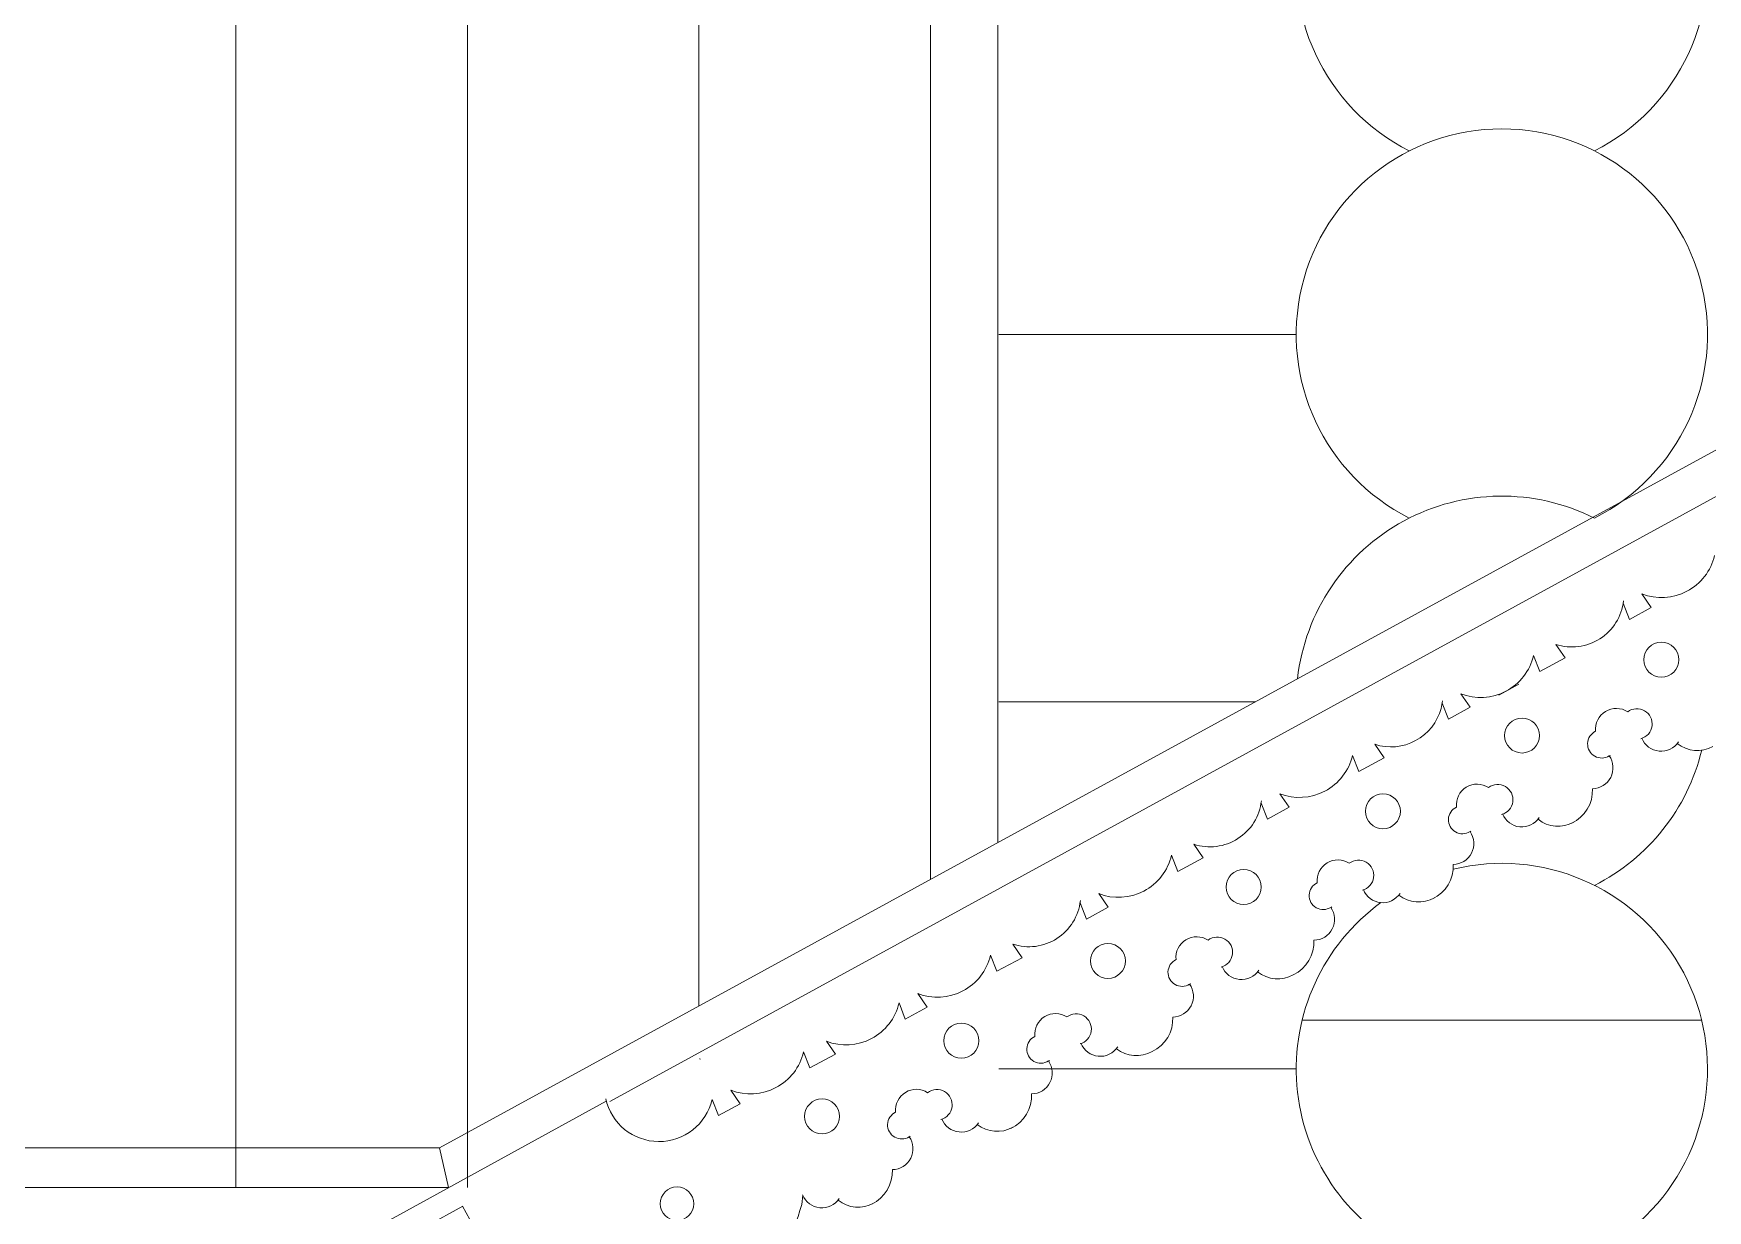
# Model space of a CAD drawing. Header units: millimetres. Extents: x 2399 to 111977, y 1313 to 59551.
# Drawn here: x 69147 to 70978, y 36641 to 37929 of the extents above; entities that cross this region are included whole.
import ezdxf

# ---------------------------------------------------------------- set-up
doc = ezdxf.new("R2010")
doc.units = ezdxf.units.MM
doc.layers.add('hatch1', color=7, linetype='Continuous', lineweight=20, true_color=0x6a6a6a)
doc.layers.add('main line', color=7, linetype='Continuous', lineweight=13)

msp = doc.modelspace()

# ---------------------------------------------------------------- linework, layer by layer
at = {"layer": 'hatch1', "color": 251, "linetype": 'Continuous', "lineweight": 20, "true_color": 0x6a6a6a}
for p, q in [((69296.3216, 36499.0772), (69773.4156, 36761.0339)), ((69437.4525, 36547.9584), (69616.5429, 36646.0876)), ((69616.2002, 36645.8998), (69714.2031, 36467.0399))]:
    msp.add_line(p, q, dxfattribs=at)
at = {"layer": 'main line', "color": 7, "linetype": 'Continuous', "lineweight": 13}
for p, q in [((70201.6885, 37043.7634), (70201.6885, 39207.3082)), ((69591.0952, 36709.8313), (71881.7204, 37962.6817)), ((69368.1233, 37939.7969), (69368.1233, 36666.3339)), ((69621.4159, 37939.7969), (69621.4159, 36666.3339)), ((69874.7085, 37939.7969), (69874.7085, 36864.9388)), ((70128.0011, 37939.7969), (70128.0011, 37003.4639)), ((69777.2848, 36760.473), (71894.8577, 37918.7523)), ((70528.285, 37599.886), (70202.7583, 37599.886)), ((70916.77, 37301.2344), (70906.318, 37316.0367)), ((70885.9406, 37305.7995), (70892.7981, 37288.1654)), ((70892.7981, 37288.1654), (70916.77, 37301.2344)), ((70822.6941, 37245.9461), (70812.2421, 37260.7485)), ((70787.9859, 37248.6514), (70794.8434, 37231.0173)), ((70794.8434, 37231.0173), (70822.6941, 37245.9461)), ((70718.7166, 37191.8952), (70708.2647, 37206.6975)), ((70771.8307, 37217.2999), (70749.7834, 37205.1944)), ((70483.6849, 37198.0305), (70202.7583, 37198.0305)), ((70687.8872, 37196.4603), (70694.7447, 37178.8262)), ((70694.7447, 37178.8262), (70718.7166, 37191.8952)), ((70624.6407, 37136.6069), (70614.1888, 37151.4093)), ((70589.9325, 37139.3122), (70596.79, 37121.6781)), ((70596.79, 37121.6781), (70624.6407, 37136.6069)), ((70520.6632, 37082.556), (70510.2113, 37097.3583)), ((70489.8339, 37087.1211), (70496.6913, 37069.487)), ((70496.6913, 37069.487), (70520.6632, 37082.556)), ((70426.5873, 37027.2677), (70416.1354, 37042.0701)), ((70391.8791, 37029.9731), (70398.7366, 37012.3389)), ((70398.7366, 37012.3389), (70426.5873, 37027.2677)), ((70322.6098, 36973.2168), (70312.1579, 36988.0191)), ((70291.7805, 36977.7819), (70298.638, 36960.1478)), ((70298.638, 36960.1478), (70322.6098, 36973.2168)), ((70228.5339, 36917.9285), (70218.082, 36932.7309)), ((70193.8258, 36920.6339), (70200.6833, 36902.9997)), ((70200.6833, 36902.9997), (70228.5339, 36917.9285)), ((70124.5565, 36863.8776), (70114.1045, 36878.68)), ((70093.7271, 36868.4427), (70100.5846, 36850.8086)), ((70100.5846, 36850.8086), (70124.5565, 36863.8776)), ((70534.7187, 36849.5956), (70971.8513, 36849.5956)), ((70024.0477, 36812.2011), (70014.2196, 36826.4064)), ((69989.3395, 36814.9064), (69996.197, 36797.2722)), ((69996.197, 36797.2722), (70024.0477, 36812.2011)), ((70528.285, 36796.1749), (70202.7583, 36796.1749)), ((69296.3216, 36499.0772), (69773.4156, 36761.0339)), ((69889.2409, 36762.7153), (69896.0984, 36745.0811)), ((69920.0703, 36758.1501), (69909.6183, 36772.9525)), ((69896.0984, 36745.0811), (69920.0703, 36758.1501)), ((69591.0952, 36709.8313), (65062.1493, 36709.8313)), ((69591.0952, 36709.8313), (69600.9413, 36666.3339)), ((69600.9413, 36666.3339), (65062.1493, 36666.3339)), ((69987.2351, 36647.8094), (69988.442, 36658.0775))]:
    msp.add_line(p, q, dxfattribs=at)
at = {"layer": 'main line', "color": 7, "linetype": 'Continuous', "lineweight": 13, "flags": 128}
for points in [[(70905.2876, 37157.5856, 1.219803903), (70890.9215, 37186.9755, 0.63216014), (70855.896, 37165.6388, 1.067465283), (70870.7695, 37138.8, -0.60309642), (70852.3226, 37102.8414)], [(70905.2876, 37157.5856, 1.219803903), (70890.9215, 37186.9755, 0.63216014), (70855.896, 37165.6388, 1.067465283), (70870.7695, 37138.8, -0.60309642), (70852.3226, 37102.8414)], [(70905.2876, 37157.5856, 1.219803903), (70890.9215, 37186.9755, 0.63216014), (70855.896, 37165.6388, 1.067465283), (70870.7695, 37138.8, -0.60309642), (70852.3226, 37102.8414)], [(70905.2876, 37157.5856, 1.219803903), (70890.9215, 37186.9755, 0.63216014), (70855.896, 37165.6388, 1.067465283), (70870.7695, 37138.8, -0.60309642), (70852.3226, 37102.8414)], [(70905.2876, 37157.5856, 1.219803903), (70890.9215, 37186.9755, 0.63216014), (70855.896, 37165.6388, 1.067465283), (70870.7695, 37138.8, -0.60309642), (70852.3226, 37102.8414)], [(70905.2876, 37157.5856, 1.219803903), (70890.9215, 37186.9755, 0.63216014), (70855.896, 37165.6388, 1.067465283), (70870.7695, 37138.8, -0.60309642), (70852.3226, 37102.8414)], [(70906.3396, 37158.1581, 0.60309642), (70946.552, 37154.1233)], [(70906.3396, 37158.1581, 0.60309642), (70946.552, 37154.1233)], [(70906.3396, 37158.1581, 0.60309642), (70946.552, 37154.1233)], [(70906.3396, 37158.1581, 0.60309642), (70946.552, 37154.1233)], [(70906.3396, 37158.1581, 0.60309642), (70946.552, 37154.1233)], [(70906.3396, 37158.1581, 0.60309642), (70946.552, 37154.1233)], [(70945.1656, 37152.2474, 0.304535594), (70984.1619, 37149.1534)], [(70945.1656, 37152.2474, 0.304535594), (70984.1619, 37149.1534)], [(70945.1656, 37152.2474, 0.304535594), (70984.1619, 37149.1534)], [(70945.1656, 37152.2474, 0.304535594), (70984.1619, 37149.1534)], [(70945.1656, 37152.2474, 0.304535594), (70984.1619, 37149.1534)], [(70945.1656, 37152.2474, 0.304535594), (70984.1619, 37149.1534)], [(70871.8215, 37139.3726, -0.017938026), (70870.9092, 37138.5984)], [(70871.8215, 37139.3726, -0.017938026), (70870.9092, 37138.5984)], [(70871.8215, 37139.3726, -0.017938026), (70870.9092, 37138.5984)], [(70871.8215, 37139.3726, -0.017938026), (70870.9092, 37138.5984)], [(70871.8215, 37139.3726, -0.017938026), (70870.9092, 37138.5984)], [(70871.8215, 37139.3726, -0.017938026), (70870.9092, 37138.5984)], [(70752.9713, 37074.6915, 1.219803903), (70738.6051, 37104.0814, 0.63216014), (70703.5796, 37082.7447, 1.067465283), (70718.4531, 37055.906, -0.60309642), (70700.0062, 37019.9473)], [(70752.9713, 37074.6915, 1.219803903), (70738.6051, 37104.0814, 0.63216014), (70703.5796, 37082.7447, 1.067465283), (70718.4531, 37055.906, -0.60309642), (70700.0062, 37019.9473)], [(70752.9713, 37074.6915, 1.219803903), (70738.6051, 37104.0814, 0.63216014), (70703.5796, 37082.7447, 1.067465283), (70718.4531, 37055.906, -0.60309642), (70700.0062, 37019.9473)], [(70752.9713, 37074.6915, 1.219803903), (70738.6051, 37104.0814, 0.63216014), (70703.5796, 37082.7447, 1.067465283), (70718.4531, 37055.906, -0.60309642), (70700.0062, 37019.9473)], [(70752.9713, 37074.6915, 1.219803903), (70738.6051, 37104.0814, 0.63216014), (70703.5796, 37082.7447, 1.067465283), (70718.4531, 37055.906, -0.60309642), (70700.0062, 37019.9473)], [(70752.9713, 37074.6915, 1.219803903), (70738.6051, 37104.0814, 0.63216014), (70703.5796, 37082.7447, 1.067465283), (70718.4531, 37055.906, -0.60309642), (70700.0062, 37019.9473)], [(70829.6894, 37065.0859, 0.304535594), (70852.3226, 37102.8414)], [(70829.6894, 37065.0859, 0.304535594), (70852.3226, 37102.8414)], [(70829.6894, 37065.0859, 0.304535594), (70852.3226, 37102.8414)], [(70829.6894, 37065.0859, 0.304535594), (70852.3226, 37102.8414)], [(70829.6894, 37065.0859, 0.304535594), (70852.3226, 37102.8414)], [(70829.6894, 37065.0859, 0.304535594), (70852.3226, 37102.8414)], [(70754.0233, 37075.264, 0.60309642), (70794.2356, 37071.2292)], [(70754.0233, 37075.264, 0.60309642), (70794.2356, 37071.2292)], [(70754.0233, 37075.264, 0.60309642), (70794.2356, 37071.2292)], [(70754.0233, 37075.264, 0.60309642), (70794.2356, 37071.2292)], [(70754.0233, 37075.264, 0.60309642), (70794.2356, 37071.2292)], [(70754.0233, 37075.264, 0.60309642), (70794.2356, 37071.2292)], [(70719.5051, 37056.4785, -0.017938026), (70718.5929, 37055.7044)], [(70719.5051, 37056.4785, -0.017938026), (70718.5929, 37055.7044)], [(70719.5051, 37056.4785, -0.017938026), (70718.5929, 37055.7044)], [(70719.5051, 37056.4785, -0.017938026), (70718.5929, 37055.7044)], [(70719.5051, 37056.4785, -0.017938026), (70718.5929, 37055.7044)], [(70719.5051, 37056.4785, -0.017938026), (70718.5929, 37055.7044)], [(70792.8492, 37069.3534, 0.304535594), (70831.8455, 37066.2593)], [(70792.8492, 37069.3534, 0.304535594), (70831.8455, 37066.2593)], [(70792.8492, 37069.3534, 0.304535594), (70831.8455, 37066.2593)], [(70792.8492, 37069.3534, 0.304535594), (70831.8455, 37066.2593)], [(70792.8492, 37069.3534, 0.304535594), (70831.8455, 37066.2593)], [(70792.8492, 37069.3534, 0.304535594), (70831.8455, 37066.2593)], [(70600.6549, 36991.7974, 1.219803903), (70586.2888, 37021.1874, 0.63216014), (70551.2632, 36999.8506, 1.067465283), (70566.1368, 36973.0119, -0.60309642), (70547.6898, 36937.0533)], [(70600.6549, 36991.7974, 1.219803903), (70586.2888, 37021.1874, 0.63216014), (70551.2632, 36999.8506, 1.067465283), (70566.1368, 36973.0119, -0.60309642), (70547.6898, 36937.0533)], [(70600.6549, 36991.7974, 1.219803903), (70586.2888, 37021.1874, 0.63216014), (70551.2632, 36999.8506, 1.067465283), (70566.1368, 36973.0119, -0.60309642), (70547.6898, 36937.0533)], [(70600.6549, 36991.7974, 1.219803903), (70586.2888, 37021.1874, 0.63216014), (70551.2632, 36999.8506, 1.067465283), (70566.1368, 36973.0119, -0.60309642), (70547.6898, 36937.0533)], [(70600.6549, 36991.7974, 1.219803903), (70586.2888, 37021.1874, 0.63216014), (70551.2632, 36999.8506, 1.067465283), (70566.1368, 36973.0119, -0.60309642), (70547.6898, 36937.0533)], [(70600.6549, 36991.7974, 1.219803903), (70586.2888, 37021.1874, 0.63216014), (70551.2632, 36999.8506, 1.067465283), (70566.1368, 36973.0119, -0.60309642), (70547.6898, 36937.0533)], [(70677.373, 36982.1918, 0.304535594), (70700.0062, 37019.9473)], [(70677.373, 36982.1918, 0.304535594), (70700.0062, 37019.9473)], [(70677.373, 36982.1918, 0.304535594), (70700.0062, 37019.9473)], [(70677.373, 36982.1918, 0.304535594), (70700.0062, 37019.9473)], [(70677.373, 36982.1918, 0.304535594), (70700.0062, 37019.9473)], [(70677.373, 36982.1918, 0.304535594), (70700.0062, 37019.9473)], [(70601.7069, 36992.37, 0.60309642), (70641.9192, 36988.3351)], [(70601.7069, 36992.37, 0.60309642), (70641.9192, 36988.3351)], [(70601.7069, 36992.37, 0.60309642), (70641.9192, 36988.3351)], [(70601.7069, 36992.37, 0.60309642), (70641.9192, 36988.3351)], [(70601.7069, 36992.37, 0.60309642), (70641.9192, 36988.3351)], [(70601.7069, 36992.37, 0.60309642), (70641.9192, 36988.3351)], [(70640.5328, 36986.4593, 0.304535594), (70679.5291, 36983.3652)], [(70640.5328, 36986.4593, 0.304535594), (70679.5291, 36983.3652)], [(70640.5328, 36986.4593, 0.304535594), (70679.5291, 36983.3652)], [(70640.5328, 36986.4593, 0.304535594), (70679.5291, 36983.3652)], [(70640.5328, 36986.4593, 0.304535594), (70679.5291, 36983.3652)], [(70640.5328, 36986.4593, 0.304535594), (70679.5291, 36983.3652)], [(70567.1888, 36973.5844, -0.017938026), (70566.2765, 36972.8103)], [(70567.1888, 36973.5844, -0.017938026), (70566.2765, 36972.8103)], [(70567.1888, 36973.5844, -0.017938026), (70566.2765, 36972.8103)], [(70567.1888, 36973.5844, -0.017938026), (70566.2765, 36972.8103)], [(70567.1888, 36973.5844, -0.017938026), (70566.2765, 36972.8103)], [(70567.1888, 36973.5844, -0.017938026), (70566.2765, 36972.8103)], [(70446.1824, 36907.7299, 1.219803903), (70431.8163, 36937.1199, 0.63216014), (70396.7907, 36915.7832, 1.067465283), (70411.6643, 36888.9444, -0.60309642), (70393.2173, 36852.9858)], [(70446.1824, 36907.7299, 1.219803903), (70431.8163, 36937.1199, 0.63216014), (70396.7907, 36915.7832, 1.067465283), (70411.6643, 36888.9444, -0.60309642), (70393.2173, 36852.9858)], [(70446.1824, 36907.7299, 1.219803903), (70431.8163, 36937.1199, 0.63216014), (70396.7907, 36915.7832, 1.067465283), (70411.6643, 36888.9444, -0.60309642), (70393.2173, 36852.9858)], [(70446.1824, 36907.7299, 1.219803903), (70431.8163, 36937.1199, 0.63216014), (70396.7907, 36915.7832, 1.067465283), (70411.6643, 36888.9444, -0.60309642), (70393.2173, 36852.9858)], [(70446.1824, 36907.7299, 1.219803903), (70431.8163, 36937.1199, 0.63216014), (70396.7907, 36915.7832, 1.067465283), (70411.6643, 36888.9444, -0.60309642), (70393.2173, 36852.9858)], [(70446.1824, 36907.7299, 1.219803903), (70431.8163, 36937.1199, 0.63216014), (70396.7907, 36915.7832, 1.067465283), (70411.6643, 36888.9444, -0.60309642), (70393.2173, 36852.9858)], [(70525.0566, 36899.2977, 0.304535594), (70547.6898, 36937.0533)], [(70525.0566, 36899.2977, 0.304535594), (70547.6898, 36937.0533)], [(70525.0566, 36899.2977, 0.304535594), (70547.6898, 36937.0533)], [(70525.0566, 36899.2977, 0.304535594), (70547.6898, 36937.0533)], [(70525.0566, 36899.2977, 0.304535594), (70547.6898, 36937.0533)], [(70525.0566, 36899.2977, 0.304535594), (70547.6898, 36937.0533)], [(70447.2344, 36908.3025, 0.60309642), (70487.4467, 36904.2676)], [(70447.2344, 36908.3025, 0.60309642), (70487.4467, 36904.2676)], [(70447.2344, 36908.3025, 0.60309642), (70487.4467, 36904.2676)], [(70447.2344, 36908.3025, 0.60309642), (70487.4467, 36904.2676)], [(70447.2344, 36908.3025, 0.60309642), (70487.4467, 36904.2676)], [(70447.2344, 36908.3025, 0.60309642), (70487.4467, 36904.2676)], [(70412.7163, 36889.5169, -0.017938026), (70411.804, 36888.7428)], [(70412.7163, 36889.5169, -0.017938026), (70411.804, 36888.7428)], [(70412.7163, 36889.5169, -0.017938026), (70411.804, 36888.7428)], [(70412.7163, 36889.5169, -0.017938026), (70411.804, 36888.7428)], [(70412.7163, 36889.5169, -0.017938026), (70411.804, 36888.7428)], [(70412.7163, 36889.5169, -0.017938026), (70411.804, 36888.7428)], [(70486.0603, 36902.3918, 0.304535594), (70525.0566, 36899.2977)], [(70486.0603, 36902.3918, 0.304535594), (70525.0566, 36899.2977)], [(70486.0603, 36902.3918, 0.304535594), (70525.0566, 36899.2977)], [(70486.0603, 36902.3918, 0.304535594), (70525.0566, 36899.2977)], [(70486.0603, 36902.3918, 0.304535594), (70525.0566, 36899.2977)], [(70486.0603, 36902.3918, 0.304535594), (70525.0566, 36899.2977)], [(70291.7099, 36823.6625, 1.219803903), (70277.3438, 36853.0524, 0.63216014), (70242.3182, 36831.7157, 1.067465283), (70257.1918, 36804.8769, -0.60309642), (70238.7448, 36768.9183)], [(70291.7099, 36823.6625, 1.219803903), (70277.3438, 36853.0524, 0.63216014), (70242.3182, 36831.7157, 1.067465283), (70257.1918, 36804.8769, -0.60309642), (70238.7448, 36768.9183)], [(70291.7099, 36823.6625, 1.219803903), (70277.3438, 36853.0524, 0.63216014), (70242.3182, 36831.7157, 1.067465283), (70257.1918, 36804.8769, -0.60309642), (70238.7448, 36768.9183)], [(70291.7099, 36823.6625, 1.219803903), (70277.3438, 36853.0524, 0.63216014), (70242.3182, 36831.7157, 1.067465283), (70257.1918, 36804.8769, -0.60309642), (70238.7448, 36768.9183)], [(70291.7099, 36823.6625, 1.219803903), (70277.3438, 36853.0524, 0.63216014), (70242.3182, 36831.7157, 1.067465283), (70257.1918, 36804.8769, -0.60309642), (70238.7448, 36768.9183)], [(70291.7099, 36823.6625, 1.219803903), (70277.3438, 36853.0524, 0.63216014), (70242.3182, 36831.7157, 1.067465283), (70257.1918, 36804.8769, -0.60309642), (70238.7448, 36768.9183)], [(70370.5841, 36815.2302, 0.304535594), (70393.2173, 36852.9858)], [(70370.5841, 36815.2302, 0.304535594), (70393.2173, 36852.9858)], [(70370.5841, 36815.2302, 0.304535594), (70393.2173, 36852.9858)], [(70370.5841, 36815.2302, 0.304535594), (70393.2173, 36852.9858)], [(70370.5841, 36815.2302, 0.304535594), (70393.2173, 36852.9858)], [(70370.5841, 36815.2302, 0.304535594), (70393.2173, 36852.9858)], [(70292.7619, 36824.235, 0.60309642), (70332.9742, 36820.2001)], [(70292.7619, 36824.235, 0.60309642), (70332.9742, 36820.2001)], [(70292.7619, 36824.235, 0.60309642), (70332.9742, 36820.2001)], [(70292.7619, 36824.235, 0.60309642), (70332.9742, 36820.2001)], [(70292.7619, 36824.235, 0.60309642), (70332.9742, 36820.2001)], [(70292.7619, 36824.235, 0.60309642), (70332.9742, 36820.2001)], [(70331.5878, 36818.3243, 0.304535594), (70370.5841, 36815.2302)], [(70331.5878, 36818.3243, 0.304535594), (70370.5841, 36815.2302)], [(70331.5878, 36818.3243, 0.304535594), (70370.5841, 36815.2302)], [(70331.5878, 36818.3243, 0.304535594), (70370.5841, 36815.2302)], [(70331.5878, 36818.3243, 0.304535594), (70370.5841, 36815.2302)], [(70331.5878, 36818.3243, 0.304535594), (70370.5841, 36815.2302)], [(69876.458, 36806.8022, -0.017938026), (69875.402, 36807.3647)], [(69876.458, 36806.8022, -0.017938026), (69875.402, 36807.3647)], [(69876.458, 36806.8022, -0.017938026), (69875.402, 36807.3647)], [(69876.458, 36806.8022, -0.017938026), (69875.402, 36807.3647)], [(69876.458, 36806.8022, -0.017938026), (69875.402, 36807.3647)], [(69876.458, 36806.8022, -0.017938026), (69875.402, 36807.3647)], [(70258.2438, 36805.4494, -0.017938026), (70257.3315, 36804.6753)], [(70258.2438, 36805.4494, -0.017938026), (70257.3315, 36804.6753)], [(70258.2438, 36805.4494, -0.017938026), (70257.3315, 36804.6753)], [(70258.2438, 36805.4494, -0.017938026), (70257.3315, 36804.6753)], [(70258.2438, 36805.4494, -0.017938026), (70257.3315, 36804.6753)], [(70258.2438, 36805.4494, -0.017938026), (70257.3315, 36804.6753)], [(70139.3935, 36740.7684, 1.219803903), (70125.0274, 36770.1583, 0.63216014), (70090.0018, 36748.8216, 1.067465283), (70104.8754, 36721.9828, -0.60309642), (70086.4284, 36686.0242)], [(70139.3935, 36740.7684, 1.219803903), (70125.0274, 36770.1583, 0.63216014), (70090.0018, 36748.8216, 1.067465283), (70104.8754, 36721.9828, -0.60309642), (70086.4284, 36686.0242)], [(70139.3935, 36740.7684, 1.219803903), (70125.0274, 36770.1583, 0.63216014), (70090.0018, 36748.8216, 1.067465283), (70104.8754, 36721.9828, -0.60309642), (70086.4284, 36686.0242)], [(70139.3935, 36740.7684, 1.219803903), (70125.0274, 36770.1583, 0.63216014), (70090.0018, 36748.8216, 1.067465283), (70104.8754, 36721.9828, -0.60309642), (70086.4284, 36686.0242)], [(70139.3935, 36740.7684, 1.219803903), (70125.0274, 36770.1583, 0.63216014), (70090.0018, 36748.8216, 1.067465283), (70104.8754, 36721.9828, -0.60309642), (70086.4284, 36686.0242)], [(70139.3935, 36740.7684, 1.219803903), (70125.0274, 36770.1583, 0.63216014), (70090.0018, 36748.8216, 1.067465283), (70104.8754, 36721.9828, -0.60309642), (70086.4284, 36686.0242)], [(70216.1116, 36731.1627, 0.304535594), (70238.7448, 36768.9183)], [(70216.1116, 36731.1627, 0.304535594), (70238.7448, 36768.9183)], [(70216.1116, 36731.1627, 0.304535594), (70238.7448, 36768.9183)], [(70216.1116, 36731.1627, 0.304535594), (70238.7448, 36768.9183)], [(70216.1116, 36731.1627, 0.304535594), (70238.7448, 36768.9183)], [(70216.1116, 36731.1627, 0.304535594), (70238.7448, 36768.9183)], [(70140.4455, 36741.3409, 0.60309642), (70180.6578, 36737.306)], [(70140.4455, 36741.3409, 0.60309642), (70180.6578, 36737.306)], [(70140.4455, 36741.3409, 0.60309642), (70180.6578, 36737.306)], [(70140.4455, 36741.3409, 0.60309642), (70180.6578, 36737.306)], [(70140.4455, 36741.3409, 0.60309642), (70180.6578, 36737.306)], [(70140.4455, 36741.3409, 0.60309642), (70180.6578, 36737.306)], [(70179.2714, 36735.4302, 0.304535594), (70218.2677, 36732.3361)], [(70179.2714, 36735.4302, 0.304535594), (70218.2677, 36732.3361)], [(70179.2714, 36735.4302, 0.304535594), (70218.2677, 36732.3361)], [(70179.2714, 36735.4302, 0.304535594), (70218.2677, 36732.3361)], [(70179.2714, 36735.4302, 0.304535594), (70218.2677, 36732.3361)], [(70179.2714, 36735.4302, 0.304535594), (70218.2677, 36732.3361)], [(70105.9274, 36722.5554, -0.017938026), (70105.0151, 36721.7812)], [(70105.9274, 36722.5554, -0.017938026), (70105.0151, 36721.7812)], [(70105.9274, 36722.5554, -0.017938026), (70105.0151, 36721.7812)], [(70105.9274, 36722.5554, -0.017938026), (70105.0151, 36721.7812)], [(70105.9274, 36722.5554, -0.017938026), (70105.0151, 36721.7812)], [(70105.9274, 36722.5554, -0.017938026), (70105.0151, 36721.7812)], [(70063.7952, 36648.2686, 0.304535594), (70086.4284, 36686.0242)], [(70063.7952, 36648.2686, 0.304535594), (70086.4284, 36686.0242)], [(70063.7952, 36648.2686, 0.304535594), (70086.4284, 36686.0242)], [(70063.7952, 36648.2686, 0.304535594), (70086.4284, 36686.0242)], [(70063.7952, 36648.2686, 0.304535594), (70086.4284, 36686.0242)], [(70063.7952, 36648.2686, 0.304535594), (70086.4284, 36686.0242)], [(69988.1291, 36658.4468, 0.60309642), (70028.3415, 36654.4119)], [(69988.1291, 36658.4468, 0.60309642), (70028.3415, 36654.4119)], [(69988.1291, 36658.4468, 0.60309642), (70028.3415, 36654.4119)], [(69988.1291, 36658.4468, 0.60309642), (70028.3415, 36654.4119)], [(69988.1291, 36658.4468, 0.60309642), (70028.3415, 36654.4119)], [(69988.1291, 36658.4468, 0.60309642), (70028.3415, 36654.4119)], [(70026.9551, 36652.5361, 0.304535594), (70065.9514, 36649.4421)], [(70026.9551, 36652.5361, 0.304535594), (70065.9514, 36649.4421)], [(70026.9551, 36652.5361, 0.304535594), (70065.9514, 36649.4421)], [(70026.9551, 36652.5361, 0.304535594), (70065.9514, 36649.4421)], [(70026.9551, 36652.5361, 0.304535594), (70065.9514, 36649.4421)], [(70026.9551, 36652.5361, 0.304535594), (70065.9514, 36649.4421)]]:
    msp.add_lwpolyline(points, format="xyb", dxfattribs=at)
at = {"layer": 'main line', "color": 7, "linetype": 'Continuous', "lineweight": 13}
for centre, radius in [((70927.7302, 37243.9301), 19.1338), ((70927.7302, 37243.9301), 19.1338), ((70927.7302, 37243.9301), 19.1338), ((70927.7302, 37243.9301), 19.1338), ((70927.7302, 37243.9301), 19.1338), ((70927.7302, 37243.9301), 19.1338), ((70775.4138, 37161.036), 19.1338), ((70775.4138, 37161.036), 19.1338), ((70775.4138, 37161.036), 19.1338), ((70775.4138, 37161.036), 19.1338), ((70775.4138, 37161.036), 19.1338), ((70775.4138, 37161.036), 19.1338), ((70623.0975, 37078.1419), 19.1338), ((70623.0975, 37078.1419), 19.1338), ((70623.0975, 37078.1419), 19.1338), ((70623.0975, 37078.1419), 19.1338), ((70623.0975, 37078.1419), 19.1338), ((70623.0975, 37078.1419), 19.1338), ((70470.7811, 36995.2478), 19.1338), ((70470.7811, 36995.2478), 19.1338), ((70470.7811, 36995.2478), 19.1338), ((70470.7811, 36995.2478), 19.1338), ((70470.7811, 36995.2478), 19.1338), ((70470.7811, 36995.2478), 19.1338), ((70322.2188, 36914.3968), 19.1338), ((70322.2188, 36914.3968), 19.1338), ((70322.2188, 36914.3968), 19.1338), ((70322.2188, 36914.3968), 19.1338), ((70322.2188, 36914.3968), 19.1338), ((70322.2188, 36914.3968), 19.1338), ((70161.8361, 36827.1129), 19.1338), ((70161.8361, 36827.1129), 19.1338), ((70161.8361, 36827.1129), 19.1338), ((70161.8361, 36827.1129), 19.1338), ((70161.8361, 36827.1129), 19.1338), ((70161.8361, 36827.1129), 19.1338), ((70009.5197, 36744.2188), 19.1338), ((70009.5197, 36744.2188), 19.1338), ((70009.5197, 36744.2188), 19.1338), ((70009.5197, 36744.2188), 19.1338), ((70009.5197, 36744.2188), 19.1338), ((70009.5197, 36744.2188), 19.1338), ((69850.8092, 36648.6912), 18.3294)]:
    msp.add_circle(centre, radius, dxfattribs=at)
for centre, radius, start, end in [((70753.285, 38001.7415), 225, 296.7457516, 243.2542484), ((70753.285, 37599.886), 225, 296.7457516, 243.2542484), ((70753.285, 37198.0305), 225, 63.2542484, 173.578064), ((70927.9152, 37371.7182), 59.7232, 248.8002301, 346.7116211), ((70829.9605, 37314.5701), 56.663, 251.7781977, 353.6901964), ((70729.8618, 37262.379), 59.7232, 248.8002301, 346.7116211), ((70631.9071, 37205.2309), 56.663, 251.7781977, 345.231231), ((70631.9071, 37205.2309), 56.663, 345.231231, 353.6901964), ((70753.285, 37198.0305), 225, 296.7457516, 346.369678), ((70531.8084, 37153.0398), 59.7232, 248.8002301, 346.7116211), ((70433.8537, 37095.8917), 56.663, 251.7781977, 353.6901964), ((70333.755, 37043.7006), 59.7232, 248.8002301, 346.7116211), ((70753.285, 36796.1749), 225, 243.2542484, 103.7172664), ((70235.8003, 36986.5525), 56.663, 251.7781977, 353.6901964), ((70753.285, 36796.1749), 225, 126.0065365, 243.2542484), ((70135.7017, 36934.3614), 59.7232, 248.8002301, 346.7116211), ((70035.603, 36882.1702), 59.7232, 249.0200321, 346.7116211), ((69931.2154, 36828.6339), 59.7232, 248.8002301, 346.7116211), ((69831.1168, 36776.4428), 59.7232, 192.3865286, 346.7116211), ((69832.1009, 36688.1074), 160.2827, 306.0715143, 345.4385261)]:
    msp.add_arc(centre, radius, start, end, dxfattribs=at)

doc.saveas('drawing.dxf')
